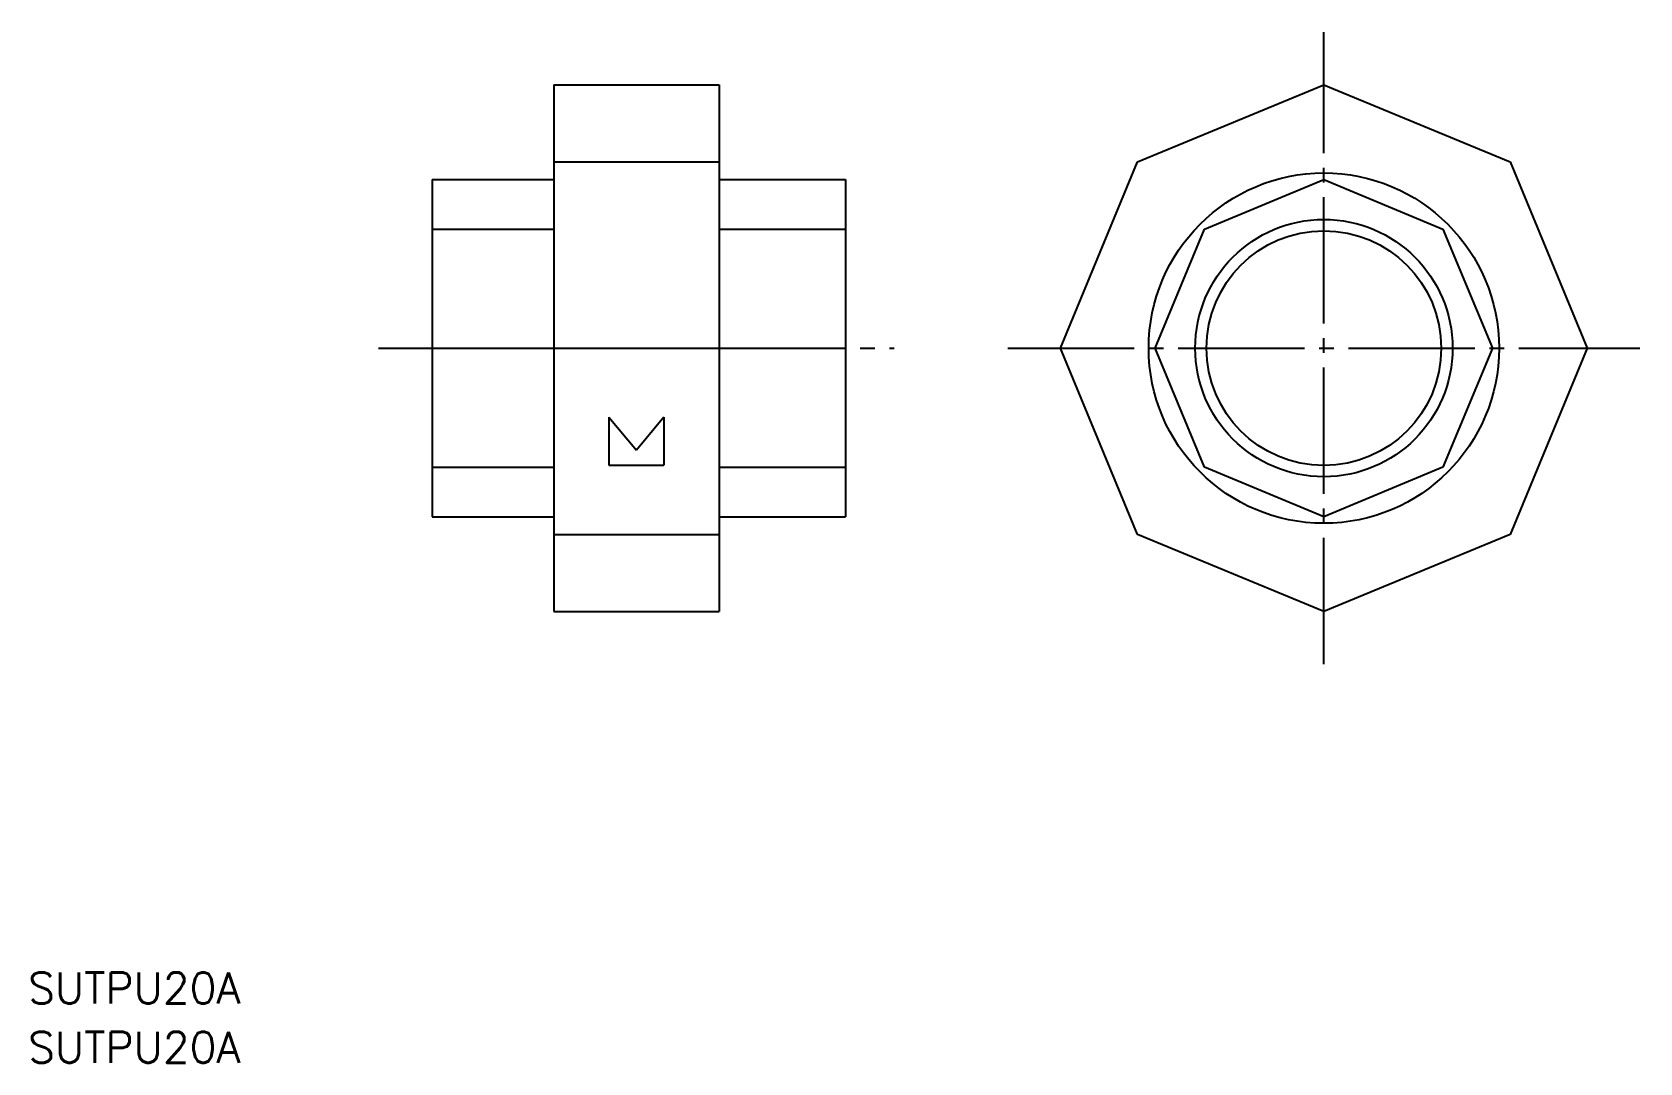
# Model space of a CAD drawing. Extents: x 47 to 212, y 151 to 257.
import ezdxf

# ---------------------------------------------------------------- set-up
doc = ezdxf.new("R2010")
doc.units = 0
doc.linetypes.add('CENTER', pattern=[17.5, 13, -1.5, 1.5, -1.5])
doc.layers.get('0').update_dxf_attribs({"linetype": 'CONTINUOUS'})
doc.layers.add('CENTER', color=1, linetype='CENTER')
doc.styles.get("Standard").update_dxf_attribs({"font": 'txt.shx', "bigfont": '@extfont2.shx'})

msp = doc.modelspace()

# ---------------------------------------------------------------- linework, layer by layer
at = {"color": 7, "linetype": 'CONTINUOUS'}
for p, q in [((100.73, 251.39), (100.73, 197.27)), ((100.73, 251.39), (117.73, 251.39)), ((117.73, 251.39), (117.73, 197.27)), ((160.73, 243.46), (179.87, 251.39)), ((179.87, 251.39), (199, 243.46)), ((100.73, 243.46), (117.73, 243.46)), ((152.81, 224.33), (160.73, 243.46)), ((199, 243.46), (206.93, 224.33)), ((88.23, 241.64), (88.23, 207.01)), ((88.23, 241.64), (100.73, 241.64)), ((117.73, 241.64), (130.73, 241.64)), ((130.73, 241.64), (130.73, 207.01)), ((167.62, 236.57), (179.87, 241.64)), ((179.87, 241.64), (192.11, 236.57)), ((88.23, 236.57), (100.73, 236.57)), ((117.73, 236.57), (130.73, 236.57)), ((162.55, 224.33), (167.62, 236.57)), ((192.11, 236.57), (197.18, 224.33)), ((88.23, 224.33), (130.73, 224.33)), ((160.73, 205.19), (152.81, 224.33)), ((167.62, 212.08), (162.55, 224.33)), ((197.18, 224.33), (192.11, 212.08)), ((206.93, 224.33), (199, 205.19)), ((106.4, 217.22), (106.4, 212.29)), ((106.4, 217.22), (109.23, 213.85)), ((112.06, 217.22), (109.23, 213.85)), ((112.06, 217.22), (112.06, 212.29)), ((88.23, 212.08), (100.73, 212.08)), ((106.4, 212.29), (112.06, 212.29)), ((117.73, 212.08), (130.73, 212.08)), ((179.87, 207.01), (167.62, 212.08)), ((192.11, 212.08), (179.87, 207.01)), ((88.23, 207.01), (100.73, 207.01)), ((117.73, 207.01), (130.73, 207.01)), ((100.73, 205.19), (117.73, 205.19)), ((179.87, 197.27), (160.73, 205.19)), ((199, 205.19), (179.87, 197.27)), ((100.73, 197.27), (117.73, 197.27))]:
    msp.add_line(p, q, dxfattribs=at)
for radius in [18, 13.22, 12.06]:
    msp.add_circle((179.87, 224.33), radius, dxfattribs=at)
at = {"layer": 'CENTER', "color": 1, "linetype": 'CENTER'}
for p, q in [((179.87, 191.85), (179.87, 256.8)), ((82.73, 224.33), (135.73, 224.33)), ((147.39, 224.33), (212.34, 224.33))]:
    msp.add_line(p, q, dxfattribs=at)

# ---------------------------------------------------------------- texts
at = {"color": 7, "linetype": 'CONTINUOUS'}
for p in [(46.73, 156.98), (46.73, 150.89)]:
    msp.add_text('SUTPU20A', height=3.2, dxfattribs=at).set_placement(p)

doc.saveas('drawing.dxf')
